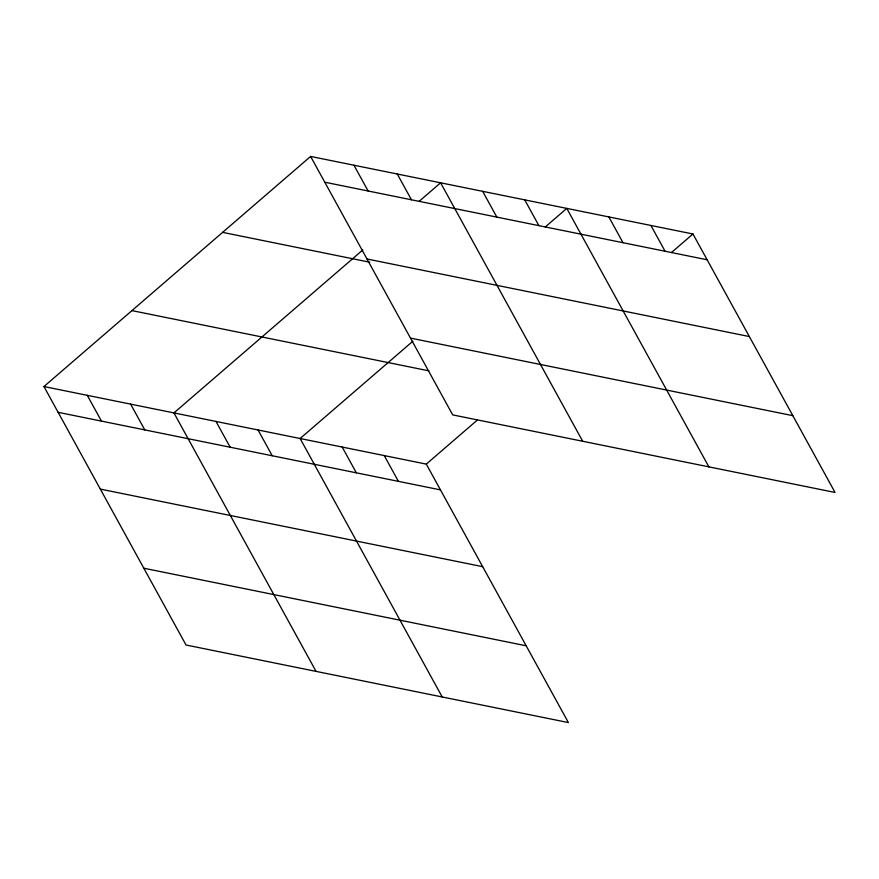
<?xml version="1.0" encoding="UTF-8"?>
<svg xmlns="http://www.w3.org/2000/svg" width="879" height="879" viewBox="0 0 879 879"><rect width="100%" height="100%" fill="white"/><g stroke="black" fill="none" stroke-linecap="round" stroke-linejoin="round"><path stroke-width="1.32" d="M43.95 386.54L426.293 464.112L568.394 722.571L186.04 645.01L43.95 386.54L310.606 156.429L692.96 233.99L835.05 492.46L452.707 414.888L310.606 156.429M362.84 249.911L173.943 412.91L316.044 671.38M419.118 201.346L440.61 182.799L582.7 441.269M412.844 341.239L300.124 438.511L442.214 696.981M545.299 226.936L566.779 208.4L708.881 466.859M426.293 464.112L477.462 419.953M671.468 252.537L692.96 233.99M324.78 182.206L707.134 259.777M366.993 258.986L749.347 336.558M222.618 232.364L369.696 262.206M410.493 338.107L792.836 415.668M131.949 310.606L428.864 370.839M58.124 412.317L440.467 489.889M100.338 489.109L482.681 566.68M143.826 568.219L526.18 645.79M650.899 225.463L665.073 251.24M608.839 216.926L623.013 242.714M524.719 199.863L538.893 225.639M482.67 191.325L496.844 217.113M397.275 174.009L411.449 199.786M353.94 165.219L368.114 190.996M384.233 455.575L398.407 481.351M342.184 447.048L356.358 472.825M258.063 429.974L272.237 455.761M216.003 421.448L230.177 447.224M130.619 404.12L144.793 429.908M87.285 395.33L101.459 421.107"/></g></svg>
